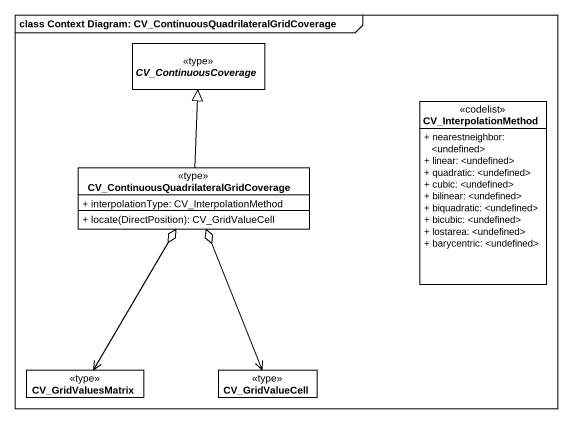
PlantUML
@startuml
mainframe class Context Diagram: CV_ContinuousQuadrilateralGridCoverage
hide circle
hide empty members
skinparam classAttributeIconSize 0
abstract class CV_ContinuousCoverage <<type>>
class CV_InterpolationMethod <<codelist>> {
  + nearestneighbor: <undefined>
  + linear: <undefined>
  + quadratic: <undefined>
  + cubic: <undefined>
  + bilinear: <undefined>
  + biquadratic: <undefined>
  + bicubic: <undefined>
  + lostarea: <undefined>
  + barycentric: <undefined>
}
class "CV_ContinuousQuadrilateralGridCoverage" as CV_ContinuousQuadrilateralGr <<type>> {
  + interpolationType: CV_InterpolationMethod
  + locate(DirectPosition): CV_GridValueCell
}
class CV_GridValuesMatrix <<type>>
class CV_GridValueCell <<type>>
CV_ContinuousQuadrilateralGr -up-|> CV_ContinuousCoverage
CV_GridValuesMatrix <-up-o CV_ContinuousQuadrilateralGr
CV_GridValueCell <-up-o CV_ContinuousQuadrilateralGr
@enduml
